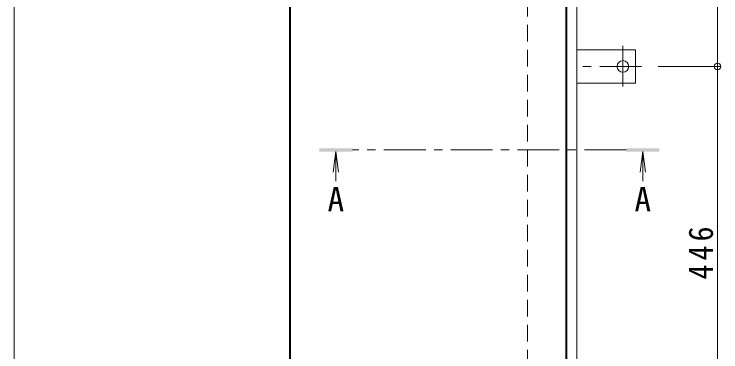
# Model space of a CAD drawing. Units: millimetres at full size, sheet at 1:10; details may follow other scales. Extents: x -2342 to 2730, y -1962 to 1919.
# Drawn here: x -1140 to -294, y 645 to 1050 of the extents above; entities that cross this region are included whole.
import ezdxf
from ezdxf.enums import TextEntityAlignment as Align

# ---------------------------------------------------------------- set-up
doc = ezdxf.new("R2010")
doc.units = ezdxf.units.MM
doc.header["$LTSCALE"] = 10
doc.header["$PDMODE"] = 32
doc.header["$PDSIZE"] = 8
doc.linetypes.add('CHAIN1', pattern=[8, 5, -1, 1, -1])
doc.linetypes.add('DASHED2', pattern=[3, 2, -1])
for name, color, linetype, lineweight in [('0-1_躯体', 3, 'Continuous', 9), ('0-2_仕上', 3, 'Continuous', 9), ('0-3_建具', 4, 'Continuous', 9), ('0-5_寸法', 4, 'Continuous', 9), ('0-E', 3, 'CHAIN1', 9), ('0-F', 7, 'Continuous', 9)]:
    doc.layers.add(name, color=color, linetype=linetype, lineweight=lineweight)
doc.styles.add('ＭＳ ゴシック', font='')
doc.styles.get('ＭＳ ゴシック').set_extended_font_data('MS Gothic')

msp = doc.modelspace()

# ---------------------------------------------------------------- linework, layer by layer
at = {"layer": '0-1_躯体', "color": 2, "linetype": 'DASHED2'}
msp.add_line((-525.06, 537.62), (-525.06, 1437.62), dxfattribs=at)
at = {"layer": '0-1_躯体'}
for p, q in [((-466.06, 1007.62), (-395.86, 1007.62)), ((-395.86, 967.62), (-395.86, 1007.62)), ((-466.06, 967.62), (-395.86, 967.62))]:
    msp.add_line(p, q, dxfattribs=at)
at = {"layer": '0-2_仕上'}
for p, q in [((-1140.06, 1520.62), (-1140.06, 454.62)), ((-809.06, 1520.62), (-809.06, 454.62))]:
    msp.add_line(p, q, dxfattribs=at)
for points in [[(-810.06, 454.62), (-810.06, 1520.62), (-1140.06, 1520.62)], [(-479.06, 454.62), (-479.06, 1520.62), (-809.06, 1520.62)]]:
    msp.add_lwpolyline(points, dxfattribs=at)
at = {"layer": '0-3_建具'}
for p, q in [((-466.06, 1533.62), (-466.06, 441.62)), ((-478.06, 1521.62), (-478.06, 453.62))]:
    msp.add_line(p, q, dxfattribs=at)
at = {"layer": '0-5_寸法'}
for p, q in [((-754.69, 885.62), (-757.95, 860.84)), ((-754.69, 885.62), (-754.69, 850.02)), ((-754.69, 885.62), (-751.42, 860.84)), ((-387.06, 885.62), (-390.33, 860.84)), ((-387.06, 885.62), (-383.8, 860.84)), ((-387.06, 885.62), (-387.06, 850.02))]:
    msp.add_line(p, q, dxfattribs=at)
at = {"layer": '0-5_寸法', "linetype": 'CHAIN1'}
msp.add_line((-407.06, 887.62), (-734.69, 887.62), dxfattribs=at)
at = {"layer": '0-5_寸法'}
for points in [[(-774.69, 885.62), (-774.69, 889.62), (-734.69, 885.62), (-734.69, 889.62)], [(-367.06, 885.62), (-367.06, 889.62), (-407.06, 885.62), (-407.06, 889.62)]]:
    msp.add_solid(points, dxfattribs=at)
at = {"layer": '0-E'}
for p, q in [((-410.86, 1012.46), (-410.86, 963.58)), ((-388.7, 987.62), (-466.06, 987.62))]:
    msp.add_line(p, q, dxfattribs=at)
at = {"layer": '0-E', "linetype": 'Continuous'}
msp.add_circle((-410.86, 987.62), 7, dxfattribs=at)
at = {"layer": '0-F'}
for p, q in [((-297.54, 1433.62), (-297.54, 987.62)), ((-294.54, 987.62), (-368.7, 987.62)), ((-297.54, 987.62), (-297.54, 541.62))]:
    msp.add_line(p, q, dxfattribs=at)
msp.add_point((-297.54, 987.62), dxfattribs=at)

# ---------------------------------------------------------------- texts
at = {"layer": '0-5_寸法', "color": 2, "style": 'ＭＳ ゴシック'}
for p in [(-764.69, 804.93), (-397.06, 804.93)]:
    msp.add_text('A', height=29.33, dxfattribs=at).set_placement(p, align=Align.BOTTOM_LEFT)
at = {"layer": '0-F', "color": 2, "insert": (-302.54, 732.12), "char_height": 29.33, "attachment_point": 7, "rotation": 90, "style": 'ＭＳ ゴシック'}
msp.add_mtext('\\T1.27;\\W0.9;446', dxfattribs=at)

doc.saveas('drawing.dxf')
